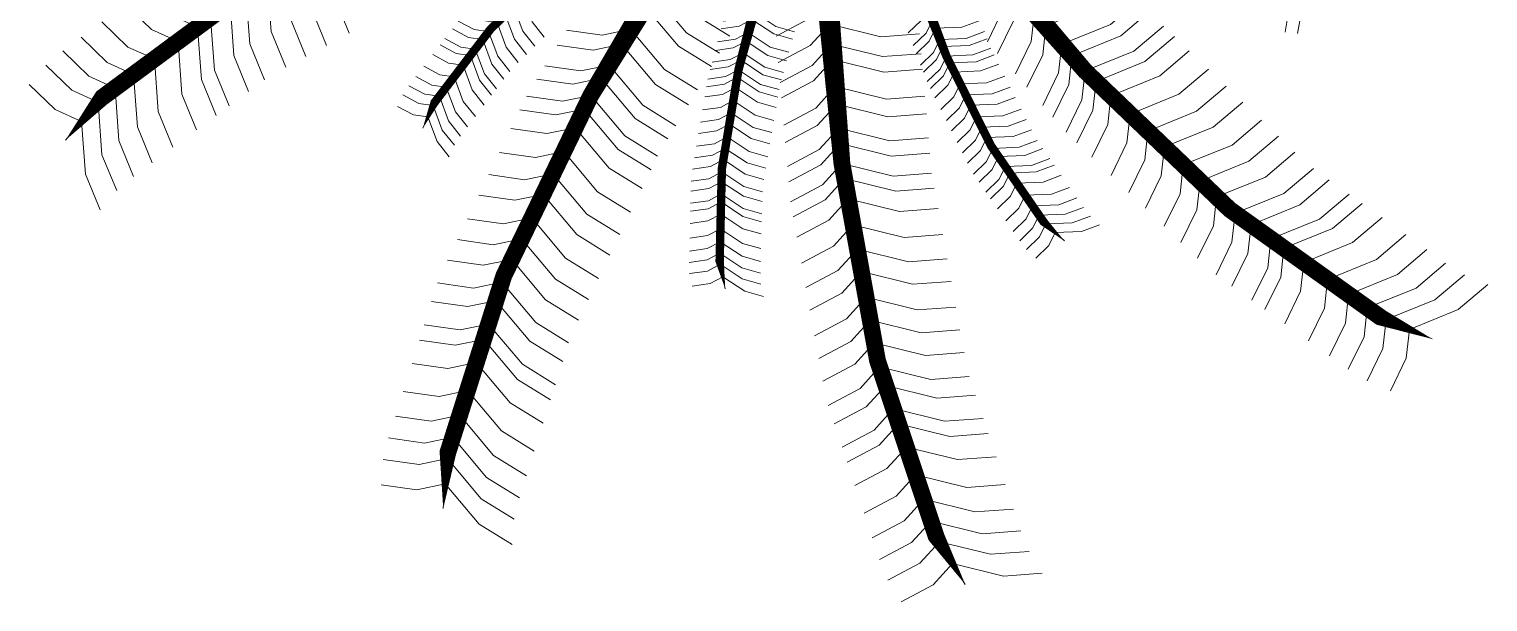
# Model space of a CAD drawing. Header units: millimetres. Extents: x -3817 to 5248, y 289 to 3424.
# Drawn here: x 1596.7 to 1770.6, y 2507.7 to 2576 of the extents above; entities that cross this region are included whole.
import ezdxf

# ---------------------------------------------------------------- set-up
doc = ezdxf.new("R2010")
doc.units = ezdxf.units.MM
doc.layers.add('végétation', color=96, linetype='Continuous', lineweight=20)

# ---------------------------------------------------------------- blocks, each defined once
blk = doc.blocks.new('Palmier H')
at = {"color": 73}
for points in [[(0, 0), (-0.4227, -0.1386), (-0.9383, -0.3571), (-1.359, -0.5831), (-1.7139, -0.8451), (-1.8019, -0.9471)], [(0, 0), (-0.2605, -0.3605), (-0.5492, -0.8404), (-0.7567, -1.2706), (-0.8898, -1.6911), (-0.9011, -1.8253)], [(0, 0), (0.2624, -0.3592), (0.6296, -0.782), (0.9746, -1.1123), (1.3334, -1.3688), (1.4576, -1.421)], [(0, 0), (0.0012, -0.4448), (0.0497, -1.0027), (0.1346, -1.4727), (0.2742, -1.8912), (0.3439, -2.0064)], [(-0.2169, -0.2124), (-0.4005, -0.3379), (-0.6175, -0.5148), (-0.788, -0.682), (-0.9218, -0.8573), (-0.9499, -0.9186)], [(0.135, -0.2719), (0.1976, -0.4853), (0.2988, -0.7464), (0.4051, -0.9602), (0.5305, -1.1416), (0.5801, -1.1872)], [(-0.0506, -0.2993), (-0.1254, -0.5087), (-0.197, -0.7794), (-0.2366, -1.0149), (-0.2419, -1.2354), (-0.2285, -1.3014)], [(-1.125, -0.6917), (-1.16, -0.6062), (-1.169, -0.4811), (-1.232, -0.4526), (-1.2941, -0.3926)], [(-1.2286, -0.7473), (-1.2636, -0.6619), (-1.2726, -0.5367), (-1.3356, -0.5083), (-1.3977, -0.4482)], [(-1.1797, -0.7211), (-1.2147, -0.6356), (-1.2237, -0.5105), (-1.2867, -0.482), (-1.3488, -0.422)], [(-1.2767, -0.7732), (-1.3117, -0.6877), (-1.3207, -0.5625), (-1.3837, -0.5341), (-1.4458, -0.4741)], [(0.6288, -0.4591), (0.5583, -0.5188), (0.4421, -0.566), (0.4345, -0.6348), (0.3966, -0.7123)], [(-1.3276, -0.8031), (-1.3626, -0.7176), (-1.3716, -0.5924), (-1.4346, -0.564), (-1.4967, -0.5039)], [(0.6531, -0.4872), (0.5827, -0.5468), (0.4664, -0.5941), (0.4588, -0.6628), (0.4209, -0.7404)], [(-1.3651, -0.8307), (-1.4001, -0.7453), (-1.4091, -0.6201), (-1.4721, -0.5916), (-1.5342, -0.5316)], [(-0.2178, -0.6991), (-0.2963, -0.6505), (-0.3772, -0.5545), (-0.4449, -0.5686), (-0.5304, -0.5565)], [(0.6956, -0.536), (0.6251, -0.5957), (0.5088, -0.6429), (0.5012, -0.7117), (0.4633, -0.7892)], [(1.1825, -0.5353), (1.157, -0.5737), (1.1078, -0.6127), (1.1137, -0.6467), (1.1063, -0.6892)], [(1.2126, -0.5387), (1.1871, -0.5772), (1.1378, -0.6161), (1.1438, -0.6502), (1.1364, -0.6927)], [(-1.4427, -0.888), (-1.4777, -0.8026), (-1.4867, -0.6774), (-1.5497, -0.6489), (-1.6118, -0.5889)], [(-1.4119, -0.8653), (-1.4469, -0.7799), (-1.4559, -0.6547), (-1.5189, -0.6262), (-1.581, -0.5662)], [(-0.6605, -0.7015), (-0.6892, -0.6653), (-0.711, -0.6065), (-0.7452, -0.6016), (-0.7834, -0.5815)], [(0.7231, -0.5677), (0.6526, -0.6273), (0.5363, -0.6746), (0.5287, -0.7433), (0.4908, -0.8209)], [(-1.4896, -0.9226), (-1.5245, -0.8372), (-1.5335, -0.712), (-1.5966, -0.6835), (-1.6586, -0.6235)], [(-0.7025, -0.7427), (-0.7312, -0.7065), (-0.753, -0.6477), (-0.7872, -0.6428), (-0.8254, -0.6226)], [(-0.6827, -0.7232), (-0.7114, -0.6871), (-0.7332, -0.6282), (-0.7674, -0.6234), (-0.8056, -0.6032)], [(-0.2424, -0.7399), (-0.3209, -0.6913), (-0.4017, -0.5953), (-0.4695, -0.6094), (-0.5549, -0.5973)], [(0.2292, -0.6309), (0.1372, -0.6378), (0.0153, -0.6077), (-0.0312, -0.6588), (-0.1075, -0.6993)], [(0.3598, -0.6117), (0.3165, -0.6278), (0.2538, -0.6304), (0.2386, -0.6614), (0.2076, -0.6915)], [(0.7609, -0.6112), (0.6904, -0.6709), (0.5741, -0.7181), (0.5665, -0.7869), (0.5286, -0.8644)], [(-0.722, -0.7618), (-0.7507, -0.7256), (-0.7725, -0.6668), (-0.8067, -0.6619), (-0.8449, -0.6417)], [(-0.2615, -0.7717), (-0.34, -0.7231), (-0.4209, -0.6272), (-0.4886, -0.6412), (-0.5741, -0.6291)], [(-0.0685, -0.7063), (-0.1129, -0.6939), (-0.1652, -0.6592), (-0.1957, -0.6753), (-0.2385, -0.6815)], [(-0.0637, -0.6884), (-0.1082, -0.676), (-0.1604, -0.6412), (-0.191, -0.6574), (-0.2337, -0.6635)], [(0.3714, -0.6418), (0.3282, -0.658), (0.2655, -0.6605), (0.2503, -0.6916), (0.2193, -0.7216)], [(0.7849, -0.6389), (0.7144, -0.6986), (0.5982, -0.7458), (0.5906, -0.8146), (0.5527, -0.8921)], [(-1.5458, -0.9641), (-1.5807, -0.8787), (-1.5897, -0.7535), (-1.6528, -0.725), (-1.7148, -0.665)], [(-0.7564, -0.8017), (-0.7851, -0.7656), (-0.8069, -0.7067), (-0.8411, -0.7019), (-0.8793, -0.6817)], [(-0.7423, -0.7832), (-0.771, -0.7471), (-0.7928, -0.6882), (-0.827, -0.6834), (-0.8652, -0.6632)], [(-0.2949, -0.8272), (-0.3734, -0.7786), (-0.4542, -0.6826), (-0.522, -0.6966), (-0.6074, -0.6845)], [(-0.0768, -0.7376), (-0.1212, -0.7252), (-0.1735, -0.6904), (-0.204, -0.7066), (-0.2467, -0.7127)], [(0.2347, -0.6936), (0.1426, -0.7004), (0.0208, -0.6703), (-0.0257, -0.7215), (-0.102, -0.7619)], [(0.379, -0.6614), (0.3358, -0.6775), (0.2731, -0.6801), (0.2579, -0.7111), (0.2269, -0.7412)], [(0.3894, -0.6883), (0.3462, -0.7044), (0.2835, -0.7069), (0.2683, -0.738), (0.2373, -0.7681)], [(0.8163, -0.6751), (0.7459, -0.7347), (0.6296, -0.782), (0.622, -0.8507), (0.5841, -0.9283)], [(-1.5953, -1.0007), (-1.6302, -0.9152), (-1.6393, -0.7901), (-1.7023, -0.7616), (-1.7643, -0.7016)], [(-0.7857, -0.8401), (-0.8144, -0.8039), (-0.8362, -0.7451), (-0.8704, -0.7402), (-0.9086, -0.7201)], [(-0.774, -0.8249), (-0.8027, -0.7887), (-0.8246, -0.7299), (-0.8588, -0.725), (-0.897, -0.7049)], [(-0.3165, -0.8631), (-0.395, -0.8145), (-0.4759, -0.7185), (-0.5436, -0.7326), (-0.629, -0.7205)], [(-0.0821, -0.7579), (-0.1266, -0.7455), (-0.1788, -0.7107), (-0.2094, -0.7269), (-0.2521, -0.733)], [(0.2388, -0.741), (0.1468, -0.7479), (0.0249, -0.7178), (-0.0216, -0.7689), (-0.0979, -0.8094)], [(0.3961, -0.7054), (0.3528, -0.7215), (0.2901, -0.724), (0.2749, -0.7551), (0.2439, -0.7852)], [(0.4047, -0.7277), (0.3615, -0.7438), (0.2988, -0.7464), (0.2836, -0.7774), (0.2526, -0.8075)], [(0.8424, -0.7), (0.7719, -0.7597), (0.6556, -0.8069), (0.6481, -0.8757), (0.6101, -0.9532)], [(-1.6395, -1.0333), (-1.6744, -0.9478), (-1.6834, -0.8227), (-1.7464, -0.7942), (-1.8085, -0.7342)], [(-0.8033, -0.8632), (-0.832, -0.8271), (-0.8538, -0.7682), (-0.8881, -0.7634), (-0.9262, -0.7432)], [(-0.0942, -0.8035), (-0.1387, -0.7911), (-0.1909, -0.7563), (-0.2214, -0.7725), (-0.2642, -0.7786)], [(-0.0895, -0.7857), (-0.134, -0.7734), (-0.1862, -0.7386), (-0.2167, -0.7547), (-0.2595, -0.7609)], [(0.242, -0.778), (0.15, -0.7849), (0.0281, -0.7548), (-0.0184, -0.8059), (-0.0947, -0.8464)], [(0.4127, -0.7439), (0.3695, -0.76), (0.3068, -0.7625), (0.2916, -0.7936), (0.2606, -0.8237)], [(0.878, -0.7342), (0.8076, -0.7938), (0.6913, -0.8411), (0.6837, -0.9098), (0.6458, -0.9874)], [(-1.6798, -1.0673), (-1.7148, -0.9818), (-1.7238, -0.8567), (-1.7868, -0.8282), (-1.8489, -0.7682)], [(-0.8432, -0.9155), (-0.8719, -0.8793), (-0.8937, -0.8205), (-0.9279, -0.8156), (-0.9661, -0.7954)], [(-0.8245, -0.891), (-0.8532, -0.8548), (-0.875, -0.796), (-0.9092, -0.7911), (-0.9474, -0.771)], [(-0.3651, -0.9439), (-0.4436, -0.8953), (-0.5245, -0.7994), (-0.5922, -0.8134), (-0.6777, -0.8013)], [(-0.3462, -0.9125), (-0.4247, -0.8639), (-0.5056, -0.7679), (-0.5733, -0.782), (-0.6588, -0.7699)], [(-0.1033, -0.8444), (-0.1478, -0.832), (-0.2, -0.7972), (-0.2306, -0.8134), (-0.2733, -0.8195)], [(-0.1003, -0.8266), (-0.1448, -0.8142), (-0.197, -0.7794), (-0.2276, -0.7956), (-0.2703, -0.8018)], [(0.4237, -0.766), (0.3805, -0.7821), (0.3178, -0.7846), (0.3026, -0.8157), (0.2716, -0.8458)], [(0.4378, -0.7942), (0.3945, -0.8103), (0.3318, -0.8129), (0.3166, -0.8439), (0.2857, -0.874)], [(0.9236, -0.7778), (0.8531, -0.8374), (0.7369, -0.8847), (0.7293, -0.9534), (0.6914, -1.031)], [(-1.7194, -1.1131), (-1.7544, -1.0277), (-1.7634, -0.9025), (-1.8264, -0.874), (-1.8885, -0.814)], [(-0.8598, -0.9373), (-0.8885, -0.9011), (-0.9103, -0.8423), (-0.9446, -0.8374), (-0.9827, -0.8172)], [(-0.1074, -0.8688), (-0.1519, -0.8564), (-0.2041, -0.8216), (-0.2347, -0.8378), (-0.2774, -0.8439)], [(0.2477, -0.8425), (0.1556, -0.8493), (0.0337, -0.8192), (-0.0128, -0.8704), (-0.0891, -0.9109)], [(0.4509, -0.8205), (0.4076, -0.8367), (0.3449, -0.8392), (0.3297, -0.8702), (0.2988, -0.9003)], [(0.9661, -0.8185), (0.8956, -0.8781), (0.7793, -0.9254), (0.7718, -0.9941), (0.7338, -1.0717)], [(-0.8871, -0.9868), (-0.9158, -0.9506), (-0.9376, -0.8918), (-0.9718, -0.8869), (-1.01, -0.8667)], [(-0.8745, -0.9592), (-0.9032, -0.9231), (-0.925, -0.8642), (-0.9592, -0.8594), (-0.9974, -0.8392)], [(-0.3898, -0.985), (-0.4683, -0.9364), (-0.5492, -0.8404), (-0.6169, -0.8544), (-0.7024, -0.8424)], [(-0.1126, -0.8998), (-0.1571, -0.8875), (-0.2093, -0.8527), (-0.2399, -0.8689), (-0.2826, -0.875)], [(0.2513, -0.8843), (0.1592, -0.8911), (0.0374, -0.861), (-0.0092, -0.9122), (-0.0854, -0.9526)], [(0.463, -0.845), (0.4198, -0.8611), (0.3571, -0.8636), (0.3419, -0.8947), (0.3109, -0.9248)], [(1.0055, -0.8562), (0.935, -0.9159), (0.8188, -0.9631), (0.8112, -1.0319), (0.7733, -1.1094)], [(-0.4055, -1.0175), (-0.484, -0.9689), (-0.5648, -0.8729), (-0.6326, -0.8869), (-0.718, -0.8748)], [(-0.1175, -0.9288), (-0.162, -0.9165), (-0.2142, -0.8817), (-0.2448, -0.8979), (-0.2875, -0.904)], [(0.4769, -0.8728), (0.4336, -0.8889), (0.3709, -0.8914), (0.3557, -0.9225), (0.3247, -0.9526)], [(0.4892, -0.8976), (0.446, -0.9137), (0.3833, -0.9163), (0.3681, -0.9473), (0.3371, -0.9774)], [(1.0504, -0.8992), (0.9799, -0.9588), (0.8636, -1.0061), (0.856, -1.0748), (0.8181, -1.1524)], [(-0.4269, -1.062), (-0.5054, -1.0134), (-0.5863, -0.9174), (-0.654, -0.9314), (-0.7395, -0.9193)], [(-0.122, -0.9557), (-0.1665, -0.9434), (-0.2187, -0.9086), (-0.2493, -0.9248), (-0.292, -0.9309)], [(0.2563, -0.9417), (0.1642, -0.9485), (0.0424, -0.9184), (-0.0042, -0.9696), (-0.0804, -1.01)], [(0.5014, -0.922), (0.4581, -0.9382), (0.3954, -0.9407), (0.3802, -0.9718), (0.3493, -1.0018)], [(1.0904, -0.9376), (1.02, -0.9972), (0.9037, -1.0445), (0.8961, -1.1132), (0.8582, -1.1908)], [(-0.1318, -1.0137), (-0.1763, -1.0014), (-0.2285, -0.9666), (-0.2591, -0.9828), (-0.3018, -0.9889)], [(-0.1272, -0.9864), (-0.1717, -0.974), (-0.2239, -0.9392), (-0.2544, -0.9554), (-0.2972, -0.9615)], [(0.2595, -0.9783), (0.1674, -0.9851), (0.0456, -0.955), (-0.001, -1.0061), (-0.0773, -1.0466)], [(0.5155, -0.948), (0.4723, -0.9641), (0.4096, -0.9666), (0.3944, -0.9977), (0.3634, -1.0278)], [(0.5288, -0.9671), (0.4855, -0.9832), (0.4228, -0.9858), (0.4076, -1.0168), (0.3766, -1.0469)], [(-0.4543, -1.1187), (-0.5328, -1.0702), (-0.6137, -0.9742), (-0.6814, -0.9882), (-0.7669, -0.9761)], [(-0.1363, -1.0407), (-0.1808, -1.0283), (-0.233, -0.9935), (-0.2636, -1.0097), (-0.3063, -1.0158)], [(0.2636, -1.026), (0.1716, -1.0328), (0.0497, -1.0027), (0.0032, -1.0539), (-0.0731, -1.0943)], [(0.5453, -0.9911), (0.5021, -1.0072), (0.4394, -1.0097), (0.4242, -1.0408), (0.3932, -1.0709)], [(0.5562, -1.0068), (0.5129, -1.0229), (0.4502, -1.0255), (0.435, -1.0565), (0.4041, -1.0866)], [(1.1299, -0.9753), (1.0594, -1.035), (0.9431, -1.0822), (0.9355, -1.151), (0.8976, -1.2285)], [(-0.4799, -1.1717), (-0.5584, -1.1231), (-0.6393, -1.0272), (-0.707, -1.0412), (-0.7925, -1.0291)], [(-0.1401, -1.0699), (-0.1846, -1.0576), (-0.2368, -1.0228), (-0.2674, -1.0389), (-0.3101, -1.0451)], [(0.27, -1.0615), (0.178, -1.0683), (0.0561, -1.0382), (0.0096, -1.0893), (-0.0667, -1.1298)], [(0.5727, -1.0308), (0.5295, -1.0469), (0.4668, -1.0494), (0.4516, -1.0805), (0.4206, -1.1106)], [(1.174, -1.0145), (1.1036, -1.0741), (0.9873, -1.1214), (0.9797, -1.1901), (0.9418, -1.2677)], [(1.2119, -1.0416), (1.1414, -1.1012), (1.0252, -1.1485), (1.0176, -1.2172), (0.9797, -1.2948)], [(-0.5036, -1.2209), (-0.5821, -1.1723), (-0.663, -1.0763), (-0.7307, -1.0903), (-0.8162, -1.0782)], [(-0.1414, -1.1223), (-0.1858, -1.1099), (-0.2381, -1.0751), (-0.2686, -1.0913), (-0.3113, -1.0975)], [(-0.1407, -1.0932), (-0.1851, -1.0808), (-0.2374, -1.046), (-0.2679, -1.0622), (-0.3107, -1.0683)], [(0.5926, -1.0595), (0.5493, -1.0756), (0.4866, -1.0782), (0.4714, -1.1092), (0.4405, -1.1393)], [(1.2593, -1.0754), (1.1888, -1.1351), (1.0725, -1.1824), (1.065, -1.2511), (1.027, -1.3287)], [(-0.1418, -1.1414), (-0.1863, -1.1291), (-0.2385, -1.0943), (-0.2691, -1.1105), (-0.3118, -1.1166)], [(0.2788, -1.1101), (0.1867, -1.1169), (0.0649, -1.0868), (0.0184, -1.138), (-0.0579, -1.1784)], [(0.6101, -1.0848), (0.5668, -1.1009), (0.5041, -1.1035), (0.4889, -1.1345), (0.458, -1.1646)], [(0.6257, -1.1074), (0.5824, -1.1235), (0.5197, -1.1261), (0.5045, -1.1571), (0.4736, -1.1872)], [(1.2904, -1.0977), (1.2199, -1.1573), (1.1037, -1.2046), (1.0961, -1.2733), (1.0582, -1.3509)], [(-0.5306, -1.2768), (-0.6091, -1.2282), (-0.69, -1.1323), (-0.7577, -1.1463), (-0.8432, -1.1342)], [(-0.1425, -1.1705), (-0.187, -1.1582), (-0.2392, -1.1234), (-0.2698, -1.1396), (-0.3125, -1.1457)], [(0.6421, -1.1281), (0.5988, -1.1442), (0.5361, -1.1468), (0.5209, -1.1778), (0.4899, -1.2079)], [(1.3378, -1.1316), (1.2673, -1.1912), (1.151, -1.2385), (1.1434, -1.3072), (1.1055, -1.3848)], [(-0.5547, -1.3268), (-0.6332, -1.2782), (-0.7141, -1.1822), (-0.7818, -1.1963), (-0.8673, -1.1842)], [(-0.1433, -1.2055), (-0.1878, -1.1931), (-0.24, -1.1583), (-0.2706, -1.1745), (-0.3133, -1.1806)], [(0.29, -1.1721), (0.198, -1.179), (0.0761, -1.1489), (0.0296, -1.2), (-0.0467, -1.2405)], [(0.6643, -1.1486), (0.6211, -1.1647), (0.5584, -1.1673), (0.5432, -1.1983), (0.5122, -1.2284)], [(1.3946, -1.1722), (1.3241, -1.2318), (1.2079, -1.2791), (1.2003, -1.3478), (1.1624, -1.4254)], [(-0.1447, -1.2637), (-0.1892, -1.2513), (-0.2414, -1.2165), (-0.272, -1.2327), (-0.3147, -1.2388)], [(-0.1441, -1.2362), (-0.1885, -1.2239), (-0.2408, -1.1891), (-0.2713, -1.2052), (-0.314, -1.2114)], [(0.3005, -1.23), (0.2084, -1.2368), (0.0866, -1.2067), (0.04, -1.2579), (-0.0362, -1.2983)], [(1.4447, -1.208), (1.3742, -1.2676), (1.2579, -1.3149), (1.2504, -1.3836), (1.2124, -1.4612)], [(-0.5784, -1.3759), (-0.6569, -1.3274), (-0.7378, -1.2314), (-0.8055, -1.2454), (-0.891, -1.2333)], [(-0.1437, -1.2901), (-0.1881, -1.2777), (-0.2403, -1.2429), (-0.2709, -1.2591), (-0.3136, -1.2652)], [(1.4893, -1.2399), (1.4189, -1.2995), (1.3026, -1.3468), (1.295, -1.4155), (1.2571, -1.4931)], [(-0.6021, -1.4301), (-0.6806, -1.3815), (-0.7614, -1.2855), (-0.8291, -1.2995), (-0.9146, -1.2874)], [(-0.1377, -1.3197), (-0.1821, -1.3073), (-0.2344, -1.2726), (-0.2649, -1.2887), (-0.3077, -1.2949)], [(0.3102, -1.2837), (0.2181, -1.2905), (0.0963, -1.2604), (0.0497, -1.3116), (-0.0265, -1.3521)], [(1.5342, -1.2678), (1.4637, -1.3275), (1.3474, -1.3747), (1.3398, -1.4435), (1.3019, -1.521)], [(0.3212, -1.3448), (0.2292, -1.3517), (0.1073, -1.3216), (0.0608, -1.3727), (-0.0155, -1.4132)], [(1.5899, -1.2913), (1.5195, -1.3509), (1.4032, -1.3982), (1.3956, -1.4669), (1.3577, -1.5445)], [(-0.6161, -1.4745), (-0.6946, -1.4259), (-0.7755, -1.3299), (-0.8432, -1.3439), (-0.9287, -1.3318)], [(-0.6337, -1.53), (-0.7122, -1.4814), (-0.7931, -1.3854), (-0.8608, -1.3994), (-0.9463, -1.3873)], [(0.3311, -1.3995), (0.239, -1.4063), (0.1172, -1.3762), (0.0707, -1.4273), (-0.0056, -1.4678)], [(-0.6452, -1.5664), (-0.7237, -1.5179), (-0.8046, -1.4219), (-0.8723, -1.4359), (-0.9578, -1.4238)], [(0.3408, -1.4532), (0.2487, -1.46), (0.1269, -1.4299), (0.0804, -1.481), (0.0041, -1.5215)], [(-0.6628, -1.622), (-0.7413, -1.5734), (-0.8222, -1.4774), (-0.8899, -1.4914), (-0.9754, -1.4793)], [(0.3535, -1.5108), (0.2614, -1.5177), (0.1396, -1.4876), (0.093, -1.5387), (0.0168, -1.5792)], [(-0.6839, -1.6886), (-0.7624, -1.64), (-0.8432, -1.544), (-0.911, -1.558), (-0.9964, -1.546)], [(0.3682, -1.555), (0.2762, -1.5618), (0.1543, -1.5317), (0.1078, -1.5829), (0.0315, -1.6233)], [(0.3866, -1.6102), (0.2946, -1.6171), (0.1727, -1.587), (0.1262, -1.6381), (0.0499, -1.6786)], [(-0.7024, -1.7473), (-0.7809, -1.6987), (-0.8618, -1.6027), (-0.9295, -1.6167), (-1.015, -1.6046)], [(0.3987, -1.6465), (0.3067, -1.6534), (0.1848, -1.6233), (0.1383, -1.6744), (0.062, -1.7149)], [(-0.719, -1.7996), (-0.7975, -1.751), (-0.8784, -1.655), (-0.9461, -1.6691), (-1.0316, -1.657)], [(0.4172, -1.7018), (0.3251, -1.7086), (0.2033, -1.6785), (0.1567, -1.7296), (0.0805, -1.7701)], [(-0.7317, -1.8508), (-0.8102, -1.8023), (-0.8911, -1.7063), (-0.9588, -1.7203), (-1.0443, -1.7082)], [(-0.7368, -1.9112), (-0.8153, -1.8626), (-0.8961, -1.7666), (-0.9639, -1.7806), (-1.0493, -1.7685)], [(0.4393, -1.768), (0.3472, -1.7749), (0.2254, -1.7448), (0.1788, -1.7959), (0.1026, -1.8364)], [(0.4587, -1.8264), (0.3667, -1.8333), (0.2448, -1.8032), (0.1983, -1.8543), (0.122, -1.8948)], [(0.4761, -1.8785), (0.384, -1.8854), (0.2622, -1.8552), (0.2156, -1.9064), (0.1394, -1.9469)], [(0.496, -1.9274), (0.4039, -1.9343), (0.282, -1.9042), (0.2355, -1.9553), (0.1592, -1.9958)], [(0.5273, -1.9792), (0.4352, -1.9861), (0.3134, -1.9559), (0.2669, -2.0071), (0.1906, -2.0476)]]:
    blk.add_lwpolyline(points, dxfattribs=at)
for points in [[(-1.8019, -0.9471, 0, 0.04, 0), (-1.7139, -0.8451, 0.04, 0.04, 0), (-1.359, -0.5831, 0.04, 0.04, 0), (-0.9383, -0.3571, 0.04, 0.056, 0), (-0.4227, -0.1386, 0.056, 0.056, 0), (-0.1886, -0.0618, 0.056, 0.056, 0)], [(-0.9011, -1.8253, 0, 0.04, 0), (-0.8898, -1.6911, 0.04, 0.04, 0), (-0.7567, -1.2706, 0.04, 0.04, 0), (-0.5492, -0.8404, 0.04, 0.056, 0), (-0.2605, -0.3605, 0.056, 0.056, 0), (-0.1163, -0.1609, 0.056, 0.056, 0)], [(1.4576, -1.421, 0, 0.04, 0), (1.3334, -1.3688, 0.04, 0.04, 0), (0.9746, -1.1123, 0.04, 0.04, 0), (0.6296, -0.782, 0.04, 0.056, 0), (0.2624, -0.3592, 0.056, 0.056, 0), (0.1171, -0.1603, 0.056, 0.056, 0)], [(0.3439, -2.0064, 0, 0.04, 0), (0.2742, -1.8912, 0.04, 0.04, 0), (0.1346, -1.4727, 0.04, 0.04, 0), (0.0497, -1.0027, 0.04, 0.056, 0), (0.0012, -0.4448, 0.056, 0.056, 0), (0.0005, -0.1985, 0.056, 0.056, 0)], [(-0.9499, -0.9186, 0, 0.02, 0), (-0.9218, -0.8573, 0.02, 0.02, 0), (-0.788, -0.682, 0.02, 0.02, 0), (-0.6175, -0.5148, 0.02, 0.028, 0), (-0.4005, -0.3379, 0.028, 0.028, 0), (-0.2988, -0.2684, 0.028, 0.028, 0)], [(-0.2285, -1.3014, 0, 0.02, 0), (-0.2419, -1.2354, 0.02, 0.02, 0), (-0.2366, -1.0149, 0.02, 0.02, 0), (-0.197, -0.7794, 0.02, 0.028, 0), (-0.1254, -0.5087, 0.028, 0.028, 0), (-0.084, -0.3928, 0.028, 0.028, 0)], [(0.5801, -1.1872, 0, 0.02, 0), (0.5305, -1.1416, 0.02, 0.02, 0), (0.4051, -0.9602, 0.02, 0.02, 0), (0.2988, -0.7464, 0.02, 0.028, 0), (0.1976, -0.4853, 0.028, 0.028, 0), (0.1629, -0.3671, 0.028, 0.028, 0)]]:
    blk.add_lwpolyline(points, format="xyseb", dxfattribs=at)

msp = doc.modelspace()

# ---------------------------------------------------------------- block references
at = {"layer": 'végétation', "ltscale": 0.5, "xscale": 50, "yscale": 50, "zscale": 50}
msp.add_blockref('Palmier H', (1691.107, 2610.11), dxfattribs=at)

doc.saveas('drawing.dxf')
